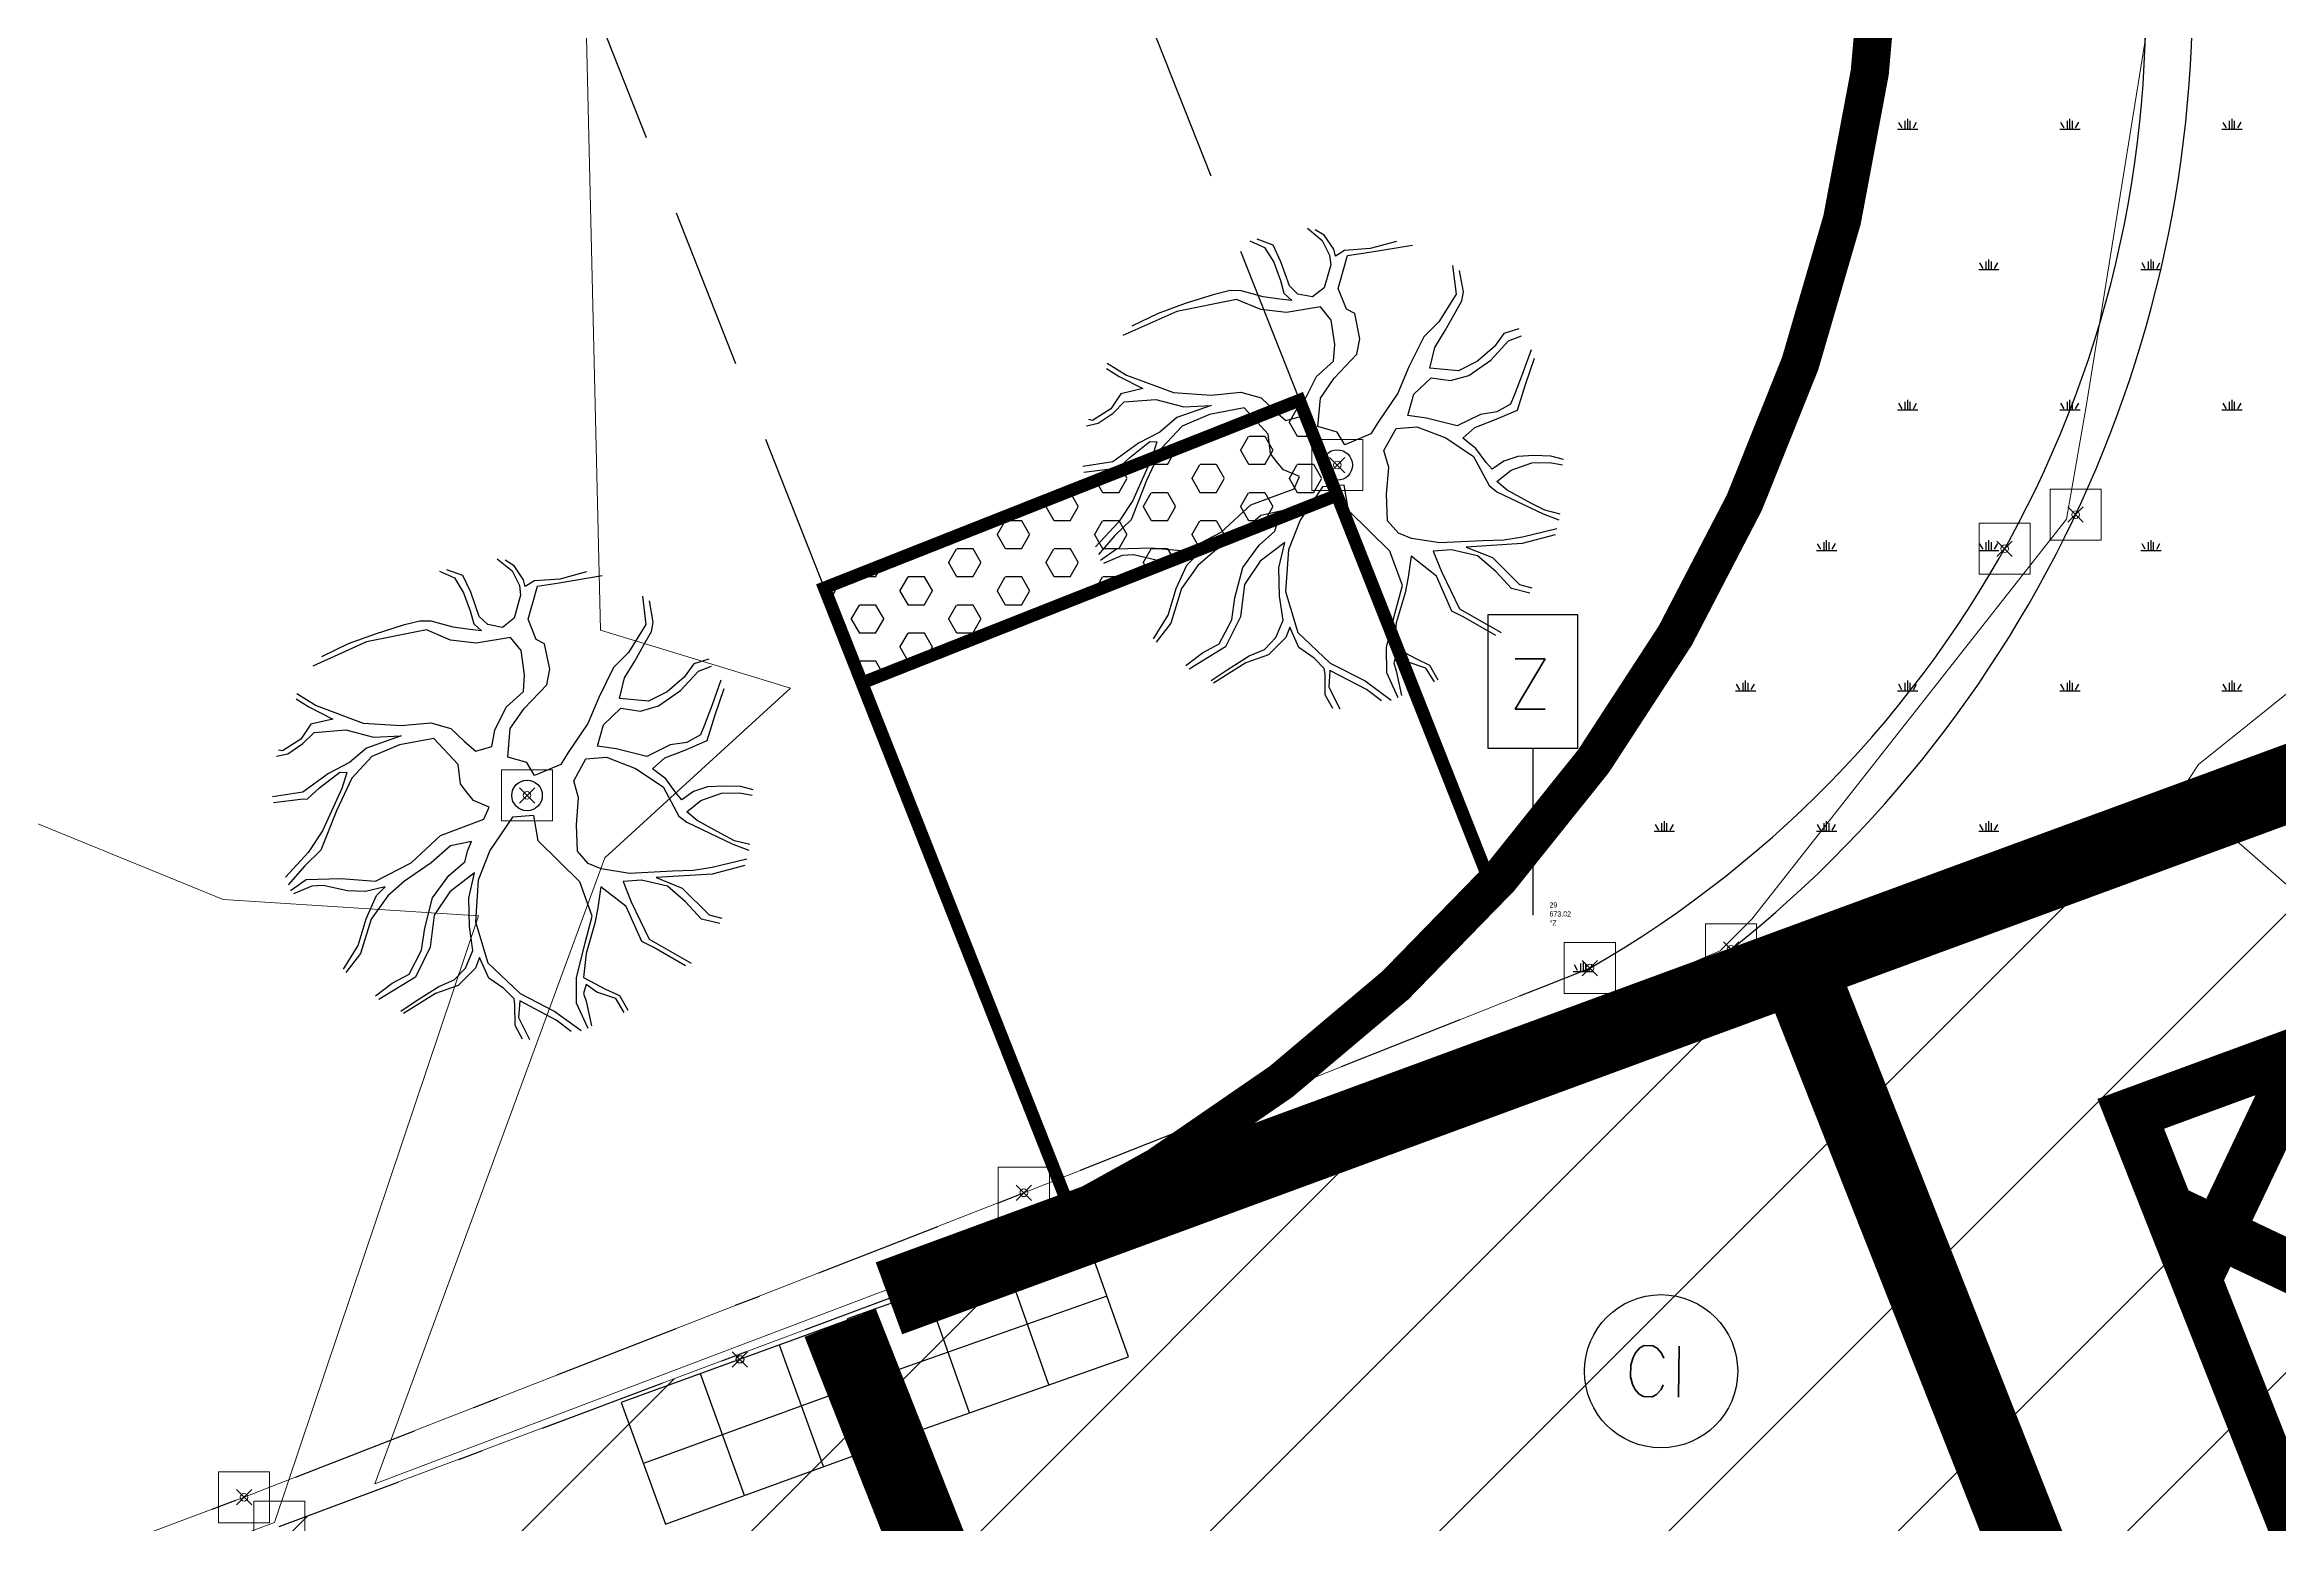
# Model space of a CAD drawing. Extents: x 350769 to 354978, y 6304672 to 6307963.
# Drawn here: x 352310.75 to 352319.5, y 6305327.12 to 6305332.91 of the extents above; entities that cross this region are included whole.
import ezdxf

# ---------------------------------------------------------------- set-up
doc = ezdxf.new("R2010")
doc.units = 0
doc.header["$PDMODE"] = 35
doc.header["$PDSIZE"] = 0.03
for name, pattern in [('CONTINUOS', [0]), ('DASHED', [19.05, 12.7, -6.35]), ('HIDDEN', [9.525, 6.35, -3.175]), ('JPG_DASHDOT', [1, 0.5, -0.25, 0, -0.25])]:
    doc.linetypes.add(name, pattern=pattern)
doc.layers.get('0').update_dxf_attribs({"linetype": 'CONTINUOUS'})
for name, color, linetype in [('00_Demarcacion Existente', 252, 'CONTINUOUS'), ('01_Dem Ext_Solera tipo A', 5, 'CONTINUOUS'), ('03_Pav ext_HCV', 34, 'CONTINUOUS'), ('03_Pav proy_Baldosa Podotactil', 4, 'CONTINUOUS'), ('03_Pav proy_Solera Tipo A', 1, 'CONTINUOUS'), ('03_S2_Pav ext_Borde vereda', 7, 'CONTINUOUS'), ('03_S2_Pav ext_Solera Tipo C', 16, 'CONTINUOS'), ('1-PAVIMENTO', 161, 'CONTINUOUS'), ('1-SOLERA', 212, 'CONTINUOUS'), ('2-ACHURADO PAVIMENTO HORMIGON 3', 8, 'CONTINUOUS'), ('C-TINN', 5, 'CONTINUOUS'), ('C-TOPO-MINR', 8, 'CONTINUOUS'), ('GYS_DEMARCACION', 2, 'CONTINUOUS'), ('LE_proyección abajo', 4, 'HIDDEN'), ('TOP-URB-SOLERAS -PAV', 2, 'JPG_DASHDOT'), ('V-NODE-TEXT', 1, 'CONTINUOUS'), ('Z-ARBOL', 253, 'CONTINUOUS'), ('Z-CI', 253, 'CONTINUOUS'), ('Z-SUM', 253, 'CONTINUOUS'), ('Z-Z', 253, 'CONTINUOUS')]:
    doc.layers.add(name, color=color, linetype=linetype)
doc.layers.add('0_ASD_TOPOGRAFIA_ELEMENTOS', color=9, linetype='CONTINUOS', lineweight=5, true_color=0xbdbdbd)
doc.styles.add('ROMANS', font='romans.shx', dxfattribs={"width": 0.65})
doc.linetypes.add('SOLERA_A_DEMOLER', pattern='A,2,-0.5,0,-0.5,2,["X",STANDARD,S=2,R=0,X=-2,Y=-1],1', length=6)

# ---------------------------------------------------------------- blocks, each defined once
blk = doc.blocks.new('CI')
at = {"layer": 'Z-CI'}
blk.add_circle((0, 0), 1.2, dxfattribs=at)
at = {"layer": 'Z-CI', "style": 'ROMANS'}
blk.add_text('CI', height=0.8, rotation=360, dxfattribs=at).set_placement((-0.579, -0.402))
blk = doc.blocks.new('SUM')
at = {"layer": 'Z-SUM', "color": 9, "true_color": 0xbdbdbd}
for p, q in [((-1.498, 1.535), (-1.498, 0)), ((1.498, 1.535), (-1.498, 1.535)), ((-0.499, 1.535), (-0.499, 0)), ((0.499, 1.535), (0.499, 0)), ((1.498, 0), (1.498, 1.535)), ((-1.498, 0.768), (1.498, 0.768)), ((-1.498, 0), (1.498, 0))]:
    blk.add_line(p, q, dxfattribs=at)
blk.add_point((0, 0), dxfattribs=at)
blk = doc.blocks.new('Z')
for p, q in [((0.81, 5.399), (-0.81, 5.399)), ((-0.81, 5.399), (-0.81, 3)), ((0.81, 3), (0.81, 5.399)), ((-0.81, 3), (0.81, 3)), ((0, 3), (0, 0))]:
    blk.add_line(p, q)
at = {"style": 'ROMANS'}
blk.add_text('Z', height=0.9, rotation=360, dxfattribs=at).set_placement((-0.437, 3.706))
blk = doc.blocks.new('*U590', base_point=(352316.575, 6305329.505))
at = {"layer": 'Z-Z', "linetype": 'ByBlock', "lineweight": -2, "xscale": 0.5447593110483469, "yscale": 0.5447593110483469, "zscale": 0.5447593110483469}
blk.add_blockref('Z', (352316.575, 6305329.505), dxfattribs=at)
at = {"layer": 'V-NODE-TEXT', "linetype": 'ByBlock', "char_height": 0.05}
for s, insert, attachment_point in [('29', (352316.7375, 6305329.605), 4), ('673.02', (352316.7375, 6305329.5425), 1), ('°Z', (352316.7375, 6305329.43), 4)]:
    blk.add_mtext(s, dxfattribs=dict(at, insert=insert, attachment_point=attachment_point))
blk = doc.blocks.new('ARBOL')
at = {"layer": 'Z-ARBOL', "color": 9, "linetype": 'Continuous', "true_color": 0xbdbdbd}
for p, q in [((-1.403, 3.597), (-1.165, 3.491)), ((-1.029, 3.526), (-1.286, 3.62)), ((-0.477, 3.797), (-0.24, 3.601)), ((-0.207, 3.685), (-0.352, 3.773)), ((-0.24, 3.601), (-0.123, 3.368)), ((-0.057, 3.46), (-0.207, 3.685)), ((0.952, 3.585), (0.526, 3.47)), ((-1.165, 3.491), (-1.017, 3.252)), ((-0.902, 3.26), (-1.029, 3.526)), ((-1.017, 3.252), (-0.911, 2.96)), ((-0.767, 2.873), (-0.902, 3.26)), ((-0.123, 3.368), (-0.104, 3.213)), ((-0.029, 3.35), (-0.057, 3.46)), ((0.118, 3.442), (-0.029, 3.35)), ((0.016, 2.829), (0.166, 3.358)), ((0.526, 3.47), (0.118, 3.442)), ((0.166, 3.358), (0.515, 3.412)), ((0.515, 3.412), (1.206, 3.526)), ((-0.911, 2.96), (-0.854, 2.754)), ((-0.63, 2.741), (-0.767, 2.873)), ((-0.104, 3.213), (-0.207, 2.841)), ((1.849, 3.198), (1.905, 2.74)), ((2.025, 2.777), (1.962, 3.121)), ((-2.436, 2.588), (-2.87, 2.43)), ((-1.615, 2.657), (-2.573, 2.463)), ((-1.989, 2.729), (-2.436, 2.588)), ((-1.717, 2.798), (-1.989, 2.729)), ((-1.54, 2.794), (-1.717, 2.798)), ((-1.226, 2.493), (-1.615, 2.657)), ((-1.187, 2.697), (-1.54, 2.794)), ((-0.92, 2.661), (-1.187, 2.697)), ((-0.73, 2.639), (-0.92, 2.661)), ((-0.854, 2.754), (-0.73, 2.639)), ((-0.266, 2.536), (-0.816, 2.445)), ((-0.396, 2.696), (-0.63, 2.741)), ((-0.207, 2.841), (-0.396, 2.696)), ((-0.096, 2.323), (-0.266, 2.536)), ((0.148, 2.502), (0.016, 2.829)), ((1.905, 2.74), (1.627, 2.295)), ((1.875, 2.414), (1.998, 2.632)), ((1.998, 2.632), (2.025, 2.777)), ((-2.573, 2.463), (-3.436, 2.075)), ((-2.87, 2.43), (-3.296, 2.225)), ((-0.816, 2.445), (-1.226, 2.493)), ((-0.041, 1.935), (-0.096, 2.323)), ((0.28, 2.432), (0.148, 2.502)), ((0.364, 2.024), (0.28, 2.432)), ((1.627, 2.295), (1.387, 2.055)), ((1.564, 1.885), (1.729, 2.155)), ((1.729, 2.155), (1.875, 2.414)), ((2.914, 2.185), (2.673, 2.111)), ((-0.059, 1.667), (-0.041, 1.935)), ((0.316, 1.777), (0.364, 2.024)), ((1.387, 2.055), (1.15, 1.572)), ((1.485, 1.554), (1.564, 1.885)), ((2.52, 1.899), (2.249, 1.664)), ((2.463, 1.684), (2.748, 1.991)), ((2.673, 2.111), (2.52, 1.899)), ((2.748, 1.991), (2.957, 2.072)), ((3.108, 1.847), (2.968, 1.452)), ((-3.7, 1.548), (-3.498, 1.419)), ((-3.69, 1.634), (-3.381, 1.442)), ((-3.381, 1.442), (-2.627, 1.162)), ((-0.333, 1.418), (-0.059, 1.667)), ((-0.047, 1.394), (0.316, 1.777)), ((1.15, 1.572), (0.973, 1.154)), ((1.945, 1.511), (1.485, 1.554)), ((1.819, 1.354), (2.109, 1.435)), ((2.249, 1.664), (1.945, 1.511)), ((2.109, 1.435), (2.463, 1.684)), ((2.968, 1.452), (2.839, 1.115)), ((3.018, 1.291), (3.163, 1.716)), ((-3.47, 1.143), (-3.63, 0.901)), ((-3.498, 1.419), (-3.116, 1.225)), ((-3.116, 1.225), (-3.47, 1.143)), ((-2.627, 1.162), (-2.021, 1.122)), ((-2.021, 1.122), (-1.544, 1.167)), ((-1.544, 1.167), (-1.222, 1.075)), ((-1.222, 1.075), (-1.003, 0.868)), ((-0.517, 1.046), (-0.333, 1.418)), ((-0.27, 1.074), (-0.047, 1.394)), ((0.973, 1.154), (0.657, 0.687)), ((1.13, 0.793), (1.228, 1.135)), ((1.228, 1.135), (1.504, 1.399)), ((1.504, 1.399), (1.819, 1.354)), ((2.839, 1.115), (2.78, 0.975)), ((2.891, 0.879), (3.018, 1.291)), ((-3.923, 0.716), (-3.985, 0.728)), ((-3.63, 0.901), (-3.923, 0.716)), ((-3.835, 0.669), (-3.594, 0.834)), ((-3.594, 0.834), (-3.415, 1.011)), ((-3.415, 1.011), (-2.907, 1.05)), ((-2.907, 1.05), (-2.46, 0.935)), ((-2.574, 0.761), (-2.845, 0.526)), ((-2.02, 0.956), (-2.574, 0.761)), ((-2.048, 0.811), (-2.487, 0.623)), ((-2.46, 0.935), (-2.02, 0.956)), ((-1.495, 0.916), (-2.048, 0.811)), ((-1.107, 0.496), (-1.495, 0.916)), ((-1.003, 0.868), (-0.823, 0.713)), ((-0.823, 0.713), (-0.567, 0.785)), ((-0.567, 0.785), (-0.517, 1.046)), ((-0.309, 0.615), (-0.27, 1.074)), ((1.429, 0.75), (1.13, 0.793)), ((1.922, 0.626), (1.429, 0.75)), ((2.296, 0.811), (1.922, 0.626)), ((2.208, 0.602), (2.522, 0.723)), ((2.562, 0.851), (2.296, 0.811)), ((2.522, 0.723), (2.891, 0.879)), ((2.78, 0.975), (2.562, 0.851)), ((-4.02, 0.629), (-3.835, 0.669)), ((-3.326, 0.12), (-3.003, 0.375)), ((-2.845, 0.526), (-3.185, 0.35)), ((-3.003, 0.375), (-2.891, 0.369)), ((-2.891, 0.369), (-2.972, 0.113)), ((-2.487, 0.623), (-2.811, 0.278)), ((-1.069, 0.187), (-1.107, 0.496)), ((-0.003, 0.526), (-0.309, 0.615)), ((0.12, 0.322), (-0.003, 0.526)), ((0.541, 0.498), (0.12, 0.322)), ((0.657, 0.687), (0.541, 0.498)), ((0.749, 0.232), (0.945, 0.586)), ((0.945, 0.586), (1.274, 0.614)), ((1.274, 0.614), (1.74, 0.435)), ((1.74, 0.435), (2.184, 0.139)), ((2.013, 0.428), (2.208, 0.602)), ((2.225, 0.267), (2.013, 0.428)), ((-3.598, 0.051), (-4.08, -0.022)), ((-3.185, 0.35), (-3.598, 0.051)), ((-3.521, -0.054), (-3.326, 0.12)), ((-2.972, 0.113), (-3.28, -0.567)), ((-2.811, 0.278), (-3.057, -0.248)), ((-0.979, 0.064), (-1.069, 0.187)), ((-0.861, -0.079), (-0.979, 0.064)), ((0.826, -0.039), (0.749, 0.232)), ((2.184, 0.139), (2.434, -0.331)), ((2.391, 0.039), (2.225, 0.267)), ((2.484, -0.069), (2.391, 0.039)), ((2.67, 0.062), (2.484, -0.069)), ((2.895, 0.139), (2.67, 0.062)), ((2.788, -0.082), (3.118, 0.036)), ((3.155, 0.15), (2.895, 0.139)), ((3.118, 0.036), (3.409, 0.041)), ((3.428, 0.143), (3.155, 0.15)), ((3.409, 0.041), (3.612, 0.003)), ((3.628, 0.09), (3.428, 0.143)), ((-4.066, -0.115), (-3.635, -0.062)), ((-3.635, -0.062), (-3.521, -0.054)), ((-3.057, -0.248), (-3.307, -0.878)), ((-0.607, -0.187), (-0.861, -0.079)), ((-0.693, -0.382), (-0.607, -0.187)), ((-0.234, -0.349), (-0.595, -0.883)), ((0.11, -0.324), (-0.234, -0.349)), ((0.178, -0.729), (0.11, -0.324)), ((0.792, -0.47), (0.826, -0.039)), ((2.434, -0.331), (2.56, -0.43)), ((2.56, -0.264), (2.788, -0.082)), ((2.727, -0.401), (2.56, -0.264)), ((-3.28, -0.567), (-3.508, -0.915)), ((-1.859, -1.079), (-1.388, -0.641)), ((-1.388, -0.641), (-0.693, -0.382)), ((0.808, -0.895), (0.792, -0.47)), ((2.56, -0.43), (3.301, -0.782)), ((3.107, -0.61), (2.727, -0.401)), ((3.327, -0.727), (3.107, -0.61)), ((-3.508, -0.915), (-3.874, -1.313)), ((-3.307, -0.878), (-3.565, -1.13)), ((-1.226, -0.808), (-1.537, -1.08)), ((-1.253, -1.285), (-1, -1.062)), ((-0.89, -0.736), (-1.226, -0.808)), ((-1, -1.062), (-0.949, -0.876)), ((-0.949, -0.876), (-0.89, -0.736)), ((-0.595, -0.883), (-0.783, -1.36)), ((0.844, -1.384), (0.178, -0.729)), ((0.98, -1.093), (0.808, -0.895)), ((3.522, -1.022), (2.971, -1.156)), ((3.301, -0.782), (3.556, -0.877)), ((3.574, -0.789), (3.327, -0.727)), ((-3.565, -1.13), (-3.831, -1.435)), ((-3.796, -1.524), (-3.541, -1.346)), ((-3.541, -1.346), (-2.989, -1.331)), ((-2.989, -1.331), (-2.433, -1.376)), ((-2.433, -1.376), (-1.859, -1.079)), ((-1.964, -1.376), (-2.235, -1.61)), ((-1.537, -1.08), (-1.964, -1.376)), ((-1.515, -1.642), (-1.253, -1.285)), ((-0.841, -1.243), (-1.237, -1.544)), ((-0.934, -1.647), (-0.841, -1.243)), ((-0.783, -1.36), (-0.829, -2.029)), ((1.046, -1.935), (0.844, -1.384)), ((1.19, -1.179), (0.98, -1.093)), ((1.645, -1.25), (1.19, -1.179)), ((1.833, -1.361), (1.539, -1.381)), ((1.539, -1.381), (1.67, -1.707)), ((2.33, -1.215), (1.645, -1.25)), ((2.251, -1.456), (1.833, -1.361)), ((2.967, -1.261), (2.068, -1.316)), ((2.068, -1.316), (2.488, -1.486)), ((2.671, -1.205), (2.33, -1.215)), ((2.971, -1.156), (2.671, -1.205)), ((3.494, -1.121), (2.967, -1.261)), ((-3.449, -1.454), (-3.747, -1.578)), ((-3.269, -1.443), (-3.449, -1.454)), ((-2.882, -1.532), (-3.269, -1.443)), ((-2.593, -1.542), (-2.882, -1.532)), ((-2.273, -1.468), (-2.593, -1.542)), ((-2.581, -1.981), (-2.412, -1.607)), ((-2.235, -1.61), (-2.5, -1.982)), ((-2.412, -1.607), (-2.273, -1.468)), ((-1.64, -2.131), (-1.515, -1.642)), ((-1.237, -1.544), (-1.487, -1.919)), ((-0.924, -2.102), (-0.934, -1.647)), ((1.184, -1.464), (1.136, -1.801)), ((1.592, -1.783), (1.184, -1.464)), ((1.84, -2.342), (1.592, -1.783)), ((1.67, -1.707), (1.96, -2.305)), ((2.542, -1.708), (2.251, -1.456)), ((2.488, -1.486), (2.923, -1.916)), ((2.797, -1.983), (2.542, -1.708)), ((-2.711, -2.409), (-2.581, -1.981)), ((-2.5, -1.982), (-2.67, -2.537)), ((-1.691, -2.483), (-1.64, -2.131)), ((-1.487, -1.919), (-1.553, -2.434)), ((-0.869, -2.489), (-0.924, -2.102)), ((-0.829, -2.029), (-0.631, -2.685)), ((0.931, -2.365), (1.046, -1.935)), ((1.089, -2.048), (0.947, -2.534)), ((1.136, -1.801), (1.089, -2.048)), ((3.09, -2.053), (2.797, -1.983)), ((2.923, -1.916), (3.123, -1.969)), ((-2.944, -2.787), (-2.711, -2.409)), ((-1.893, -2.866), (-1.691, -2.483)), ((-1.553, -2.434), (-1.79, -2.916)), ((-0.986, -2.768), (-0.869, -2.489)), ((0.792, -2.926), (0.931, -2.365)), ((2.032, -2.439), (1.84, -2.342)), ((1.96, -2.305), (2.63, -2.689)), ((2.541, -2.732), (2.032, -2.439)), ((-2.67, -2.537), (-2.906, -2.839)), ((-2.163, -3.011), (-1.893, -2.866)), ((-1.168, -2.959), (-0.986, -2.768)), ((-0.825, -2.769), (-1.104, -3.047)), ((-0.76, -2.6), (-0.825, -2.769)), ((-0.614, -2.929), (-0.76, -2.6)), ((-0.631, -2.685), (-0.112, -3.176)), ((0.947, -2.534), (0.907, -2.918)), ((-2.428, -3.216), (-2.163, -3.011)), ((-1.79, -2.916), (-2.375, -3.272)), ((-1.468, -3.174), (-1.982, -3.498)), ((-1.763, -3.283), (-1.414, -3.063)), ((-1.104, -3.047), (-1.468, -3.174)), ((-1.414, -3.063), (-1.168, -2.959)), ((-0.371, -3.096), (-0.614, -2.929)), ((-0.209, -3.263), (-0.371, -3.096)), ((-0.112, -3.176), (0.447, -3.464)), ((0.795, -3.334), (0.792, -2.926)), ((0.95, -3.032), (0.906, -3.174)), ((0.906, -3.174), (0.947, -3.302)), ((0.907, -2.918), (1.258, -3.106)), ((1.12, -3.155), (0.95, -3.032)), ((1.423, -3.258), (1.12, -3.155)), ((1.258, -3.106), (1.481, -3.209)), ((1.481, -3.209), (1.614, -3.445)), ((-2.023, -3.459), (-1.763, -3.283)), ((-0.194, -3.356), (-0.209, -3.263)), ((-0.193, -3.688), (-0.194, -3.356)), ((-0.118, -3.295), (-0.137, -3.563)), ((-0.137, -3.563), (0.039, -3.913)), ((0.469, -3.603), (-0.118, -3.295)), ((0.447, -3.464), (0.866, -3.771)), ((0.979, -3.736), (0.795, -3.334)), ((0.947, -3.302), (1.033, -3.696)), ((1.558, -3.479), (1.423, -3.258)), ((-0.073, -3.907), (-0.193, -3.688)), ((0.709, -3.785), (0.469, -3.603))]:
    blk.add_line(p, q, dxfattribs=at)
at = {"layer": 'Z-ARBOL', "color": 9, "true_color": 0xbdbdbd}
blk.add_circle((0, 0), 0.245, dxfattribs=at)
blk = doc.blocks.new('FDER')
at = {"layer": 'GYS_DEMARCACION', "linetype": 'Continuous'}
h = blk.add_hatch(color=0, dxfattribs=at)
edge = h.paths.add_edge_path()
edge.add_line((0.2673, 2.254), (0.5678, 3.0054))
edge.add_line((0.5678, 3.0054), (0.2673, 4.0072))
edge.add_line((0.2673, 4.0072), (0.2673, 3.2057))
edge.add_arc((0.2792, 2.8733), 0.3327, 92.05623, 191.83962)
edge.add_line((-0.0464, 2.805), (-0.1503, 0))
edge.add_line((-0.1503, 0), (0.1503, 0))
edge.add_line((0.1503, 0), (0.0601, 2.4344))
edge.add_arc((0.3555, 2.5125), 0.3056, 106.78508, 194.81072, ccw=False)
edge.add_line((0.2673, 2.805), (0.2673, 2.254))
at = {"layer": 'GYS_DEMARCACION', "color": 0, "linetype": 'Continuous'}
blk.add_lwpolyline([(0.2673, 2.254), (0.5678, 3.0054), (0.2673, 4.0072), (0.2673, 3.2057, 0.465158), (-0.0464, 2.805), (-0.1503, 0), (0.1503, 0), (0.0601, 2.4344, -0.404156), (0.2673, 2.805)], format="xyb", close=True, dxfattribs=at)
blk = doc.blocks.new('*U1260')
at = {"color": 0, "linetype": 'Continuous'}
blk.add_blockref('FDER', (0, 0), dxfattribs=at)
blk = doc.blocks.new('A$C66036E5C')
at = {"layer": 'LE_proyección abajo', "color": 210, "linetype": 'DASHED', "ltscale": 20}
blk.add_arc((88.3102, 32.2046), 31.9084, 130.23191, 77.10733, dxfattribs=at)
blk = doc.blocks.new('*U4848', base_point=(352316.575, 6305329.505))
at = {"layer": 'Z-Z', "linetype": 'ByBlock', "lineweight": -2, "xscale": 0.5447593110483469, "yscale": 0.5447593110483469, "zscale": 0.5447593110483469}
blk.add_blockref('Z', (352316.575, 6305329.505), dxfattribs=at)
at = {"layer": 'V-NODE-TEXT', "linetype": 'ByBlock', "char_height": 0.05}
for s, insert, attachment_point in [('29', (352316.7375, 6305329.605), 4), ('673.02', (352316.7375, 6305329.5425), 1), ('°Z', (352316.7375, 6305329.43), 4)]:
    blk.add_mtext(s, dxfattribs=dict(at, insert=insert, attachment_point=attachment_point))
blk = doc.blocks.new('TOPOGRAFIA')
at = {"layer": '1-PAVIMENTO', "color": 9, "lineweight": 0, "true_color": 0xbdbdbd}
blk.add_lwpolyline([(390317.351, 6302329.371, 0.254832), (390319.134, 6302333.589)], format="xyb", dxfattribs=at)
for points in [[(390315.147, 6302328.414), (390317.351, 6302329.371)], [(390311.667, 6302327.111), (390315.147, 6302328.414)]]:
    blk.add_lwpolyline(points, dxfattribs=at)
at = {"layer": '1-SOLERA', "color": 9, "lineweight": 0, "true_color": 0xbdbdbd, "flags": 128}
blk.add_lwpolyline([(390305.133, 6302324.827), (390311.529, 6302327.226), (390314.582, 6302328.418), (390316.798, 6302329.298, 0.29993), (390318.945, 6302333.559), (390318.449, 6302338.664, 0.134069), (390318.009, 6302339.821, 13.278028)], format="xyb", dxfattribs=at)
at = {"layer": 'C-TINN', "color": 9, "linetype": 'Continuous', "lineweight": 0, "true_color": 0xbdbdbd}
for points, elevation in [([(390315.709, 6302331.168), (390315.709, 6302331.368), (390315.909, 6302331.368), (390315.909, 6302331.168), (390315.709, 6302331.168)], 673.11), ([(390318.6, 6302330.974), (390318.6, 6302331.174), (390318.8, 6302331.174), (390318.8, 6302330.974), (390318.6, 6302330.974)], 672.956), ([(390318.322, 6302330.84), (390318.322, 6302331.04), (390318.522, 6302331.04), (390318.522, 6302330.84), (390318.322, 6302330.84)], 673.292), ([(390312.537, 6302329.874), (390312.537, 6302330.074), (390312.737, 6302330.074), (390312.737, 6302329.874), (390312.537, 6302329.874)], 672.947), ([(390317.251, 6302329.271), (390317.251, 6302329.471), (390317.451, 6302329.471), (390317.451, 6302329.271), (390317.251, 6302329.271)], 672.976), ([(390316.698, 6302329.198), (390316.698, 6302329.398), (390316.898, 6302329.398), (390316.898, 6302329.198), (390316.698, 6302329.198)], 673.287), ([(390314.482, 6302328.318), (390314.482, 6302328.518), (390314.682, 6302328.518), (390314.682, 6302328.318), (390314.482, 6302328.318)], 673.285), ([(390315.047, 6302328.314), (390315.047, 6302328.514), (390315.247, 6302328.514), (390315.247, 6302328.314), (390315.047, 6302328.314)], 672.933), ([(390311.429, 6302327.126), (390311.429, 6302327.326), (390311.629, 6302327.326), (390311.629, 6302327.126), (390311.429, 6302327.126)], 673.256), ([(390311.567, 6302327.011), (390311.567, 6302327.211), (390311.767, 6302327.211), (390311.767, 6302327.011), (390311.567, 6302327.011)], 672.958)]:
    blk.add_lwpolyline(points, dxfattribs=dict(at, elevation=elevation))
for p in [(390315.809, 6302331.268, 673.11), (390318.7, 6302331.074, 672.956), (390318.422, 6302330.94, 673.292), (390312.637, 6302329.974, 672.947), (390317.351, 6302329.371, 672.976), (390316.798, 6302329.298, 673.287), (390314.582, 6302328.418, 673.285), (390315.147, 6302328.414, 672.933), (390311.529, 6302327.226, 673.256)]:
    blk.add_point(p, dxfattribs=at)
at = {"layer": 'C-TOPO-MINR', "color": 9, "linetype": 'Continuous', "lineweight": 0, "true_color": 0xbdbdbd, "elevation": 673}
for points in [[(390321.0475, 6302328.2945), (390319.1104, 6302329.9876), (390319.1807, 6302330.0957), (390320.9737, 6302331.5351)], [(390312.8535, 6302333.6069), (390312.9248, 6302330.6208), (390313.6684, 6302330.3947), (390312.942, 6302329.73), (390312.0414, 6302327.2789), (390315.0395, 6302328.4148), (390315.4595, 6302328.5813), (390317.3083, 6302329.3654), (390317.4323, 6302329.4902), (390318.6636, 6302331.0565), (390318.7424, 6302331.5045), (390319.0764, 6302333.5799)], [(390308.4877, 6302329.7813), (390305.5797, 6302328.2723), (390304.4846, 6302329.4957), (390305.0213, 6302324.645), (390310.6275, 6302326.7476), (390311.6476, 6302327.1272), (390312.447, 6302329.5027), (390311.4477, 6302329.5665), (390309.8071, 6302330.2357), (390308.4877, 6302329.7813)]]:
    blk.add_lwpolyline(points, dxfattribs=at)
at = {"layer": 'Z-ARBOL', "color": 9, "linetype": 'ByBlock', "lineweight": 0, "true_color": 0xbdbdbd, "xscale": 0.2441400029806206, "yscale": 0.2441400029806206, "zscale": 0.2441400029806206}
for p in [(390315.809, 6302331.268), (390312.637, 6302329.974)]:
    blk.add_blockref('ARBOL', p, dxfattribs=at)
at = {"layer": 'Z-CI', "color": 9, "lineweight": 0, "true_color": 0xbdbdbd, "xscale": 0.25, "yscale": 0.25, "zscale": 0.25, "rotation": 359.0901018221344}
blk.add_blockref('CI', (390317.0769, 6302327.7192), dxfattribs=at)
at = {"layer": 'Z-SUM', "color": 9, "lineweight": 0, "true_color": 0xbdbdbd}
for p, xscale, yscale, zscale, rotation in [((390314.3564, 6302328.0884), 0.3300000000000002, 0.3300000000000002, 0.3300000000000002, 199.4383728633663), ((390313.4702, 6302327.7655), 0.3300000000000001, 0.3300000000000001, 0.3300000000000001, 199.9899321650026)]:
    blk.add_blockref('SUM', p, dxfattribs=dict(at, xscale=xscale, yscale=yscale, zscale=zscale, rotation=rotation))
at = {"layer": 'Z-Z', "color": 9, "lineweight": 0, "true_color": 0xbdbdbd, "xscale": 0.4, "yscale": 0.4, "zscale": 0.4}
blk.add_blockref('*U4848', (390316.575, 6302329.505), dxfattribs=at)

msp = doc.modelspace()

# ---------------------------------------------------------------- hatches: boundary and pattern name
at = {"layer": '03_Pav ext_HCV'}
h = msp.add_hatch(dxfattribs=at)
h.set_pattern_fill('SWAMP', color=210, scale=0.025, style=0)
h.set_pattern_definition([(359.999999999, (0, 0), (0.317500000006, 0.5499261309), [0.079375, -0.555625]), (90, (0.0397, -4e-13), (-0.317499999994, 0.549926130908), [0.0396875, -1.06016476181]), (90, (0.0496, -5e-13), (-0.317499999994, 0.549926130908), [0.03175, -1.06810226181]), (90, (0.02977, -3e-13), (-0.317499999994, 0.549926130908), [0.03175, -1.06810226181]), (59.999999999, (0.05953, -6e-13), (-0.317499999563, 0.549926131157), [0.0254, -0.6096]), (119.999999999, (0.01984, -2e-13), (-0.63499999957, 2.56e-10), [0.0254, -0.6096])])
h.paths.add_polyline_path([(352330.9692, 6305334.2265, -0.989186), (352327.4086, 6305343.6779), (352315.2235, 6305339.3474, -0.400887), (352316.4636, 6305338.7386), (352317.5823, 6305335.6919, -0.412352), (352314.0539, 6305328.0047)])
at = {"layer": '03_Pav proy_Baldosa Podotactil'}
h = msp.add_hatch(dxfattribs=at)
h.set_pattern_fill('HEX', color=210, scale=0.02)
h.set_pattern_definition([(0, (0, 0), (0, 0.109985226308), [0.0635, -0.127]), (120, (0, 0), (-0.0952500000237, -0.054992613154), [0.0635, -0.127]), (60, (0.0635, 0), (-0.0952500000237, 0.054992613154), [0.0635, -0.127])])
h.paths.add_polyline_path([(352315.808, 6305331.1496), (352315.6609, 6305331.5216), (352313.8009, 6305330.7865), (352313.948, 6305330.4145)])
at = {"layer": '2-ACHURADO PAVIMENTO HORMIGON 3'}
h = msp.add_hatch(dxfattribs=at)
h.set_pattern_fill('ANSI31', color=256, scale=0.2)
h.set_pattern_definition([(45, (0, 0), (-0.449012806053, 0.449012806053), [])])
edge = h.paths.add_edge_path()
edge.add_line((352341.0348, 6305348.1793), (352347.0716, 6305350.1967))
edge.add_line((352347.0716, 6305350.1967), (352352.0019, 6305351.9356))
edge.add_line((352352.0019, 6305351.9356), (352360.5127, 6305355.1919))
edge.add_line((352360.5127, 6305355.1919), (352362.0477, 6305355.7931))
edge.add_arc((352331.3532, 6305347.0754), 31.9084, 15.85538, 28.5596)
edge.add_line((352359.379, 6305362.3299), (352358.5919, 6305362.0212))
edge.add_line((352358.5919, 6305362.0212), (352346.5306, 6305357.5022))
edge.add_line((352346.5306, 6305357.5022), (352337.514, 6305354.407))
edge.add_line((352337.514, 6305354.407), (352329.5636, 6305351.852))
edge.add_line((352329.5636, 6305351.852), (352329.4772, 6305351.8215))
edge.add_line((352329.4772, 6305351.8215), (352329.9523, 6305350.4304))
edge.add_line((352329.9523, 6305350.4304), (352327.1134, 6305349.4607))
edge.add_line((352327.1134, 6305349.4607), (352326.6485, 6305350.8217))
edge.add_line((352326.6485, 6305350.8217), (352312.7509, 6305345.9074))
edge.add_arc((211152.5794, 6660793.6905), 382451.7231, 291.658738429, 291.659677842, ccw=False)
edge.add_line((352306.923, 6305343.593), (352300.0479, 6305340.901))
edge.add_arc((352331.3532, 6305347.0754), 31.9084, 191.15723, 191.91256)
edge.add_arc((352331.3532, 6305347.0754), 31.9084, 191.91256, 203.81744)
edge.add_line((352302.1623, 6305334.19), (352309.395, 6305337.044))
edge.add_line((352309.395, 6305337.044), (352316.578, 6305339.886))
edge.add_arc((352317.5365, 6305337.4635), 2.6052, 97.71434, 111.58655, ccw=False)
edge.add_line((352317.1868, 6305340.0451), (352327.4086, 6305343.6779))
edge.add_line((352327.4086, 6305343.6779), (352335.441, 6305346.276))
edge.add_line((352335.441, 6305346.276), (352341.0348, 6305348.1793))
edge = h.paths.add_edge_path()
edge.add_arc((352331.3532, 6305347.0754), 31.9084, 336.67433, 358.2614)
edge.add_line((352363.2469, 6305346.1073), (352363.0887, 6305346.0448))
edge.add_line((352363.0887, 6305346.0448), (352337.01, 6305336.469))
edge.add_line((352337.01, 6305336.469), (352330.9692, 6305334.2265))
edge.add_line((352330.9692, 6305334.2265), (352314.0539, 6305328.0047))
edge.add_line((352314.0539, 6305328.0047), (352311.667, 6305327.111))
edge.add_line((352311.667, 6305327.111), (352307.7332, 6305325.6222))
edge.add_arc((352331.3532, 6305347.0754), 31.9084, 222.2476, 246.48001)
edge.add_line((352318.6196, 6305317.8179), (352334.9092, 6305324.2576))
edge.add_line((352334.9092, 6305324.2576), (352360.6537, 6305334.441))

# ---------------------------------------------------------------- linework, layer by layer
at = {"layer": '00_Demarcacion Existente', "color": 210, "const_width": 0.3, "flags": 128}
for points in [[(352314.0539, 6305328.0047), (352330.9981, 6305334.2371)], [(352317.6093, 6305329.3125), (352321.6768, 6305319.0208)], [(352313.8629, 6305327.909), (352317.6828, 6305318.2437)]]:
    msp.add_lwpolyline(points, dxfattribs=at)
at = {"layer": '00_Demarcacion Existente', "color": 40, "const_width": 0.2, "flags": 128}
msp.add_lwpolyline([(352318.9158, 6305328.7274), (352328.1862, 6305332.1363), (352331.4023, 6305323.9989), (352322.2346, 6305320.3299)], close=True, dxfattribs=at)
for points in [[(352319.172, 6305328.0793), (352319.5997, 6305328.979)], [(352329.7296, 6305323.284), (352319.0631, 6305328.3546)]]:
    msp.add_lwpolyline(points, dxfattribs=at)
at = {"layer": '01_Dem Ext_Solera tipo A', "linetype": 'SOLERA_A_DEMOLER', "ltscale": 0.25, "flags": 128}
for points in [[(352316.6144, 6305329.2251), (352316.798, 6305329.298, 0.29993), (352318.945, 6305333.559), (352318.449, 6305338.664, 0.134069), (352318.009, 6305339.821)], [(352317.351, 6305329.371, 0.254832), (352319.134, 6305333.589)]]:
    msp.add_lwpolyline(points, format="xyb", dxfattribs=at)
msp.add_lwpolyline([(352316.1809, 6305328.8629), (352317.351, 6305329.371)], dxfattribs=at)
at = {"layer": '03_Pav ext_HCV', "color": 210}
msp.add_lwpolyline([(352314.0539, 6305328.0047), (352330.9981, 6305334.2371)], dxfattribs=at)
at = {"layer": '03_Pav proy_Baldosa Podotactil', "color": 210, "const_width": 0.05}
msp.add_lwpolyline([(352315.808, 6305331.1496), (352315.6609, 6305331.5216), (352313.8009, 6305330.7865), (352313.948, 6305330.4145)], close=True, dxfattribs=at)
at = {"layer": '03_Pav proy_Solera Tipo A', "color": 210, "linetype": 'CONTINUOS', "ltscale": 0.1}
msp.add_lwpolyline([(352315.157, 6305339.3238, 0.15, 0.15, -0.421511), (352316.4636, 6305338.7386, 0.15, 0.15, 0), (352317.5823, 6305335.692, 0.15, 0.15, -0.412355), (352314.0539, 6305328.0047, 0, 0, 0)], format="xyseb", dxfattribs=at)
at = {"layer": '03_S2_Pav ext_Borde vereda', "color": 210, "linetype": 'DASHED', "ltscale": 0.05}
for points in [[(352313.68, 6305336.5339), (352315.6609, 6305331.5216)], [(352311.82, 6305335.7988), (352313.8009, 6305330.7865)]]:
    msp.add_lwpolyline(points, dxfattribs=at)
at = {"layer": '03_S2_Pav ext_Solera Tipo C', "color": 210, "linetype": 'DASHED', "ltscale": 0.025, "const_width": 0.05}
for points in [[(352315.808, 6305331.1496), (352316.4144, 6305329.6151)], [(352313.948, 6305330.4145), (352314.7929, 6305328.2765)]]:
    msp.add_lwpolyline(points, dxfattribs=at)
at = {"layer": 'TOP-URB-SOLERAS -PAV', "flags": 128}
msp.add_lwpolyline([(352307.6117, 6305325.7567), (352311.529, 6305327.226), (352314.582, 6305328.418), (352316.6144, 6305329.2251)], dxfattribs=at)
at = {"layer": 'TOP-URB-SOLERAS -PAV'}
for points in [[(352315.147, 6305328.414), (352316.1809, 6305328.8629)], [(352311.667, 6305327.111), (352315.147, 6305328.414)]]:
    msp.add_lwpolyline(points, dxfattribs=at)

# ---------------------------------------------------------------- block references
msp.add_blockref('A$C66036E5C', (352243.043, 6305314.8707))
at = {"layer": '03_Pav ext_HCV', "color": 210, "rotation": 201.2175664570484}
msp.add_blockref('*U1260', (352319.5071, 6305336.0375), dxfattribs=at)
at = {"layer": 'Z-ARBOL', "linetype": 'ByBlock', "lineweight": -2, "xscale": 0.2441400029806206, "yscale": 0.2441400029806206, "zscale": 0.2441400029806206}
for p in [(352315.809, 6305331.268), (352312.637, 6305329.974)]:
    msp.add_blockref('ARBOL', p, dxfattribs=at)
at = {"layer": 'Z-CI', "xscale": 0.25, "yscale": 0.25, "zscale": 0.25, "rotation": 359.0901018221344}
msp.add_blockref('CI', (352317.0769, 6305327.7192), dxfattribs=at)
at = {"layer": 'Z-SUM'}
for p, xscale, yscale, zscale, rotation in [((352314.3564, 6305328.0884), 0.3299999999999998, 0.3299999999999998, 0.3299999999999998, 199.4383728633663), ((352313.4702, 6305327.7655), 0.3300000000000001, 0.3300000000000001, 0.3300000000000001, 199.9899321650026)]:
    msp.add_blockref('SUM', p, dxfattribs=dict(at, xscale=xscale, yscale=yscale, zscale=zscale, rotation=rotation))
at = {"layer": 'Z-Z', "xscale": 0.4, "yscale": 0.4, "zscale": 0.4}
msp.add_blockref('*U590', (352316.575, 6305329.505), dxfattribs=at)

# ---------------------------------------------------------------- next in the draw order: block references
at = {"layer": '0_ASD_TOPOGRAFIA_ELEMENTOS', "color": 30, "true_color": 0xf26507}
msp.add_blockref('TOPOGRAFIA', (-38000, 3000), dxfattribs=at)

doc.saveas('drawing.dxf')
